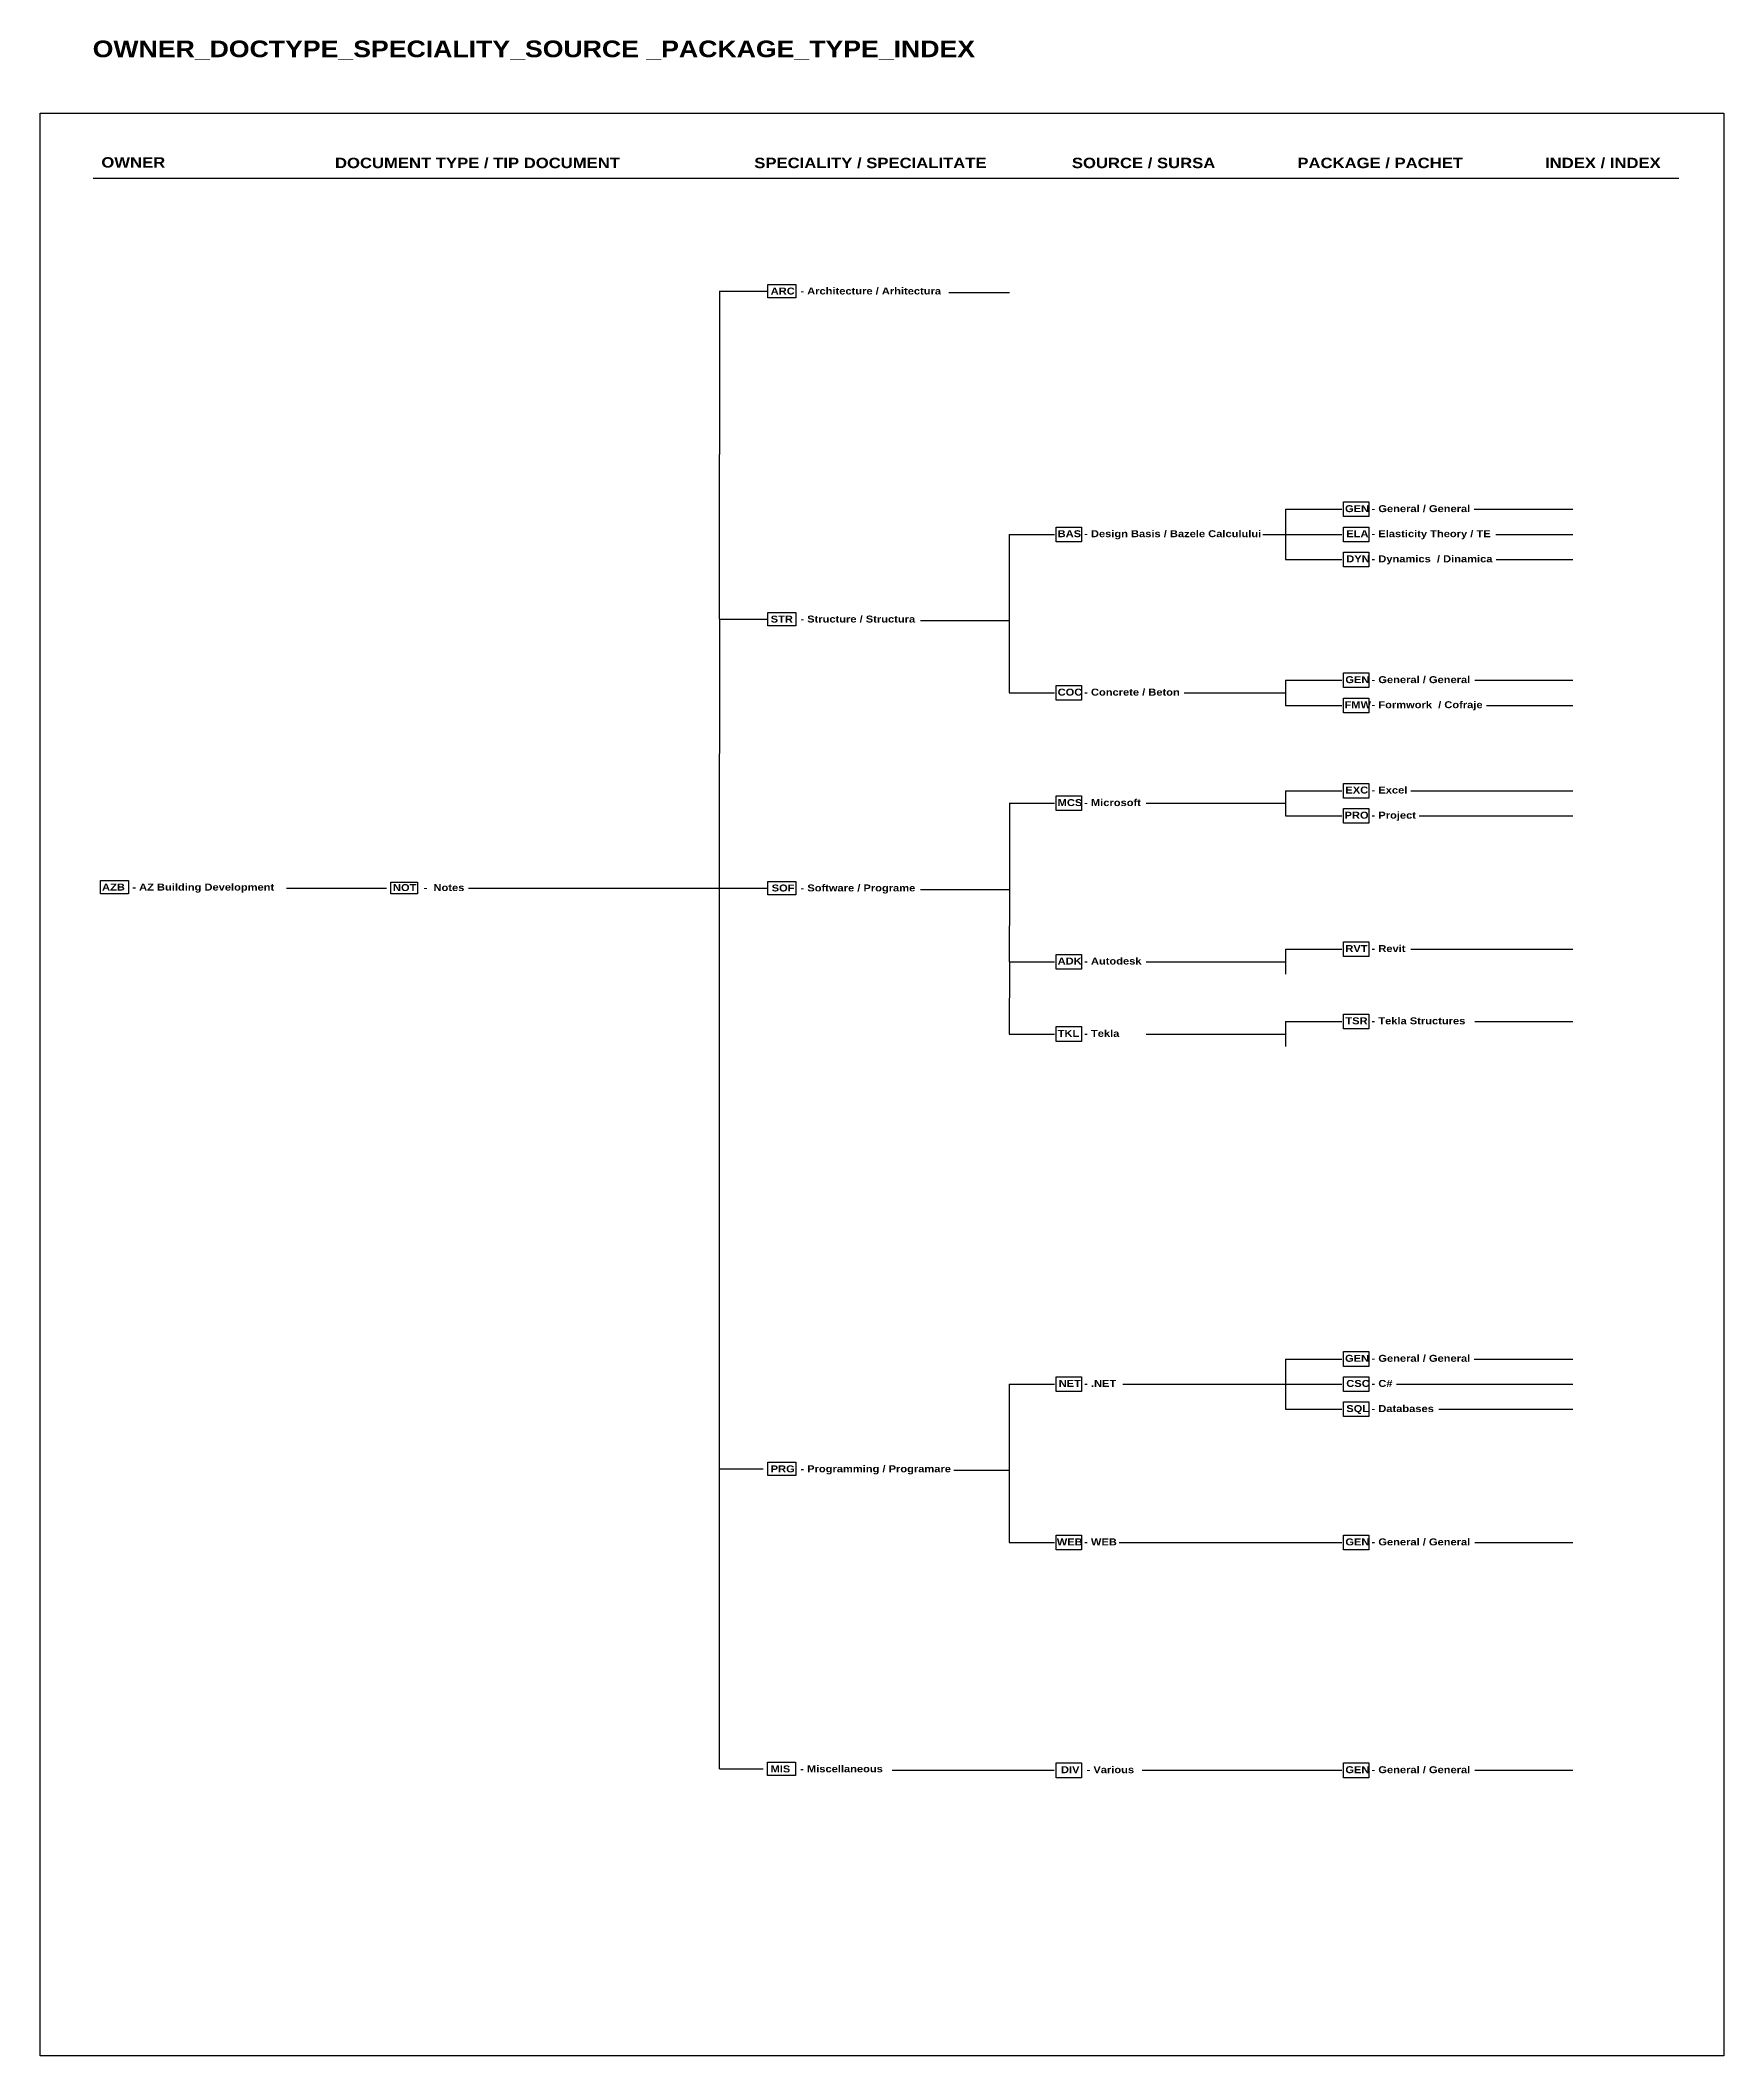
# Model space of a CAD drawing. Header units: metres. Extents: x 670 to 1407, y -2770 to -142.
# Drawn here: x 669.9 to 912.3, y -2770.4 to -2480.1 of the extents above; entities that cross this region are included whole.
import ezdxf

# ---------------------------------------------------------------- set-up
doc = ezdxf.new("R2010")
doc.units = ezdxf.units.M
doc.styles.add('Arial Black', font='ariblk.ttf')

msp = doc.modelspace()

# ---------------------------------------------------------------- linework, layer by layer
for points in [[(669.88, -2490.61), (912.33, -2490.61), (912.33, -2770.37), (669.88, -2770.37)], [(774.64, -2515.26), (778.68, -2515.26), (778.68, -2517.17), (774.64, -2517.17)], [(857.58, -2546.58), (861.24, -2546.58), (861.24, -2548.7), (857.58, -2548.7)], [(816.19, -2550.2), (819.85, -2550.2), (819.85, -2552.31), (816.19, -2552.31)], [(857.58, -2550.2), (861.24, -2550.2), (861.24, -2552.31), (857.58, -2552.31)], [(857.58, -2553.81), (861.24, -2553.81), (861.24, -2555.93), (857.58, -2555.93)], [(774.64, -2562.51), (778.68, -2562.51), (778.68, -2564.42), (774.64, -2564.42)], [(857.58, -2571.21), (861.24, -2571.21), (861.24, -2573.33), (857.58, -2573.33)], [(816.19, -2573.02), (819.85, -2573.02), (819.85, -2575.14), (816.19, -2575.14)], [(857.58, -2574.83), (861.24, -2574.83), (861.24, -2576.95), (857.58, -2576.95)], [(816.19, -2588.93), (819.85, -2588.93), (819.85, -2591.05), (816.19, -2591.05)], [(857.58, -2587.12), (861.24, -2587.12), (861.24, -2589.24), (857.58, -2589.24)], [(857.58, -2590.74), (861.24, -2590.74), (861.24, -2592.85), (857.58, -2592.85)], [(678.53, -2601.1), (682.57, -2601.1), (682.57, -2603.01), (678.53, -2603.01)], [(720.37, -2601.34), (724.22, -2601.34), (724.22, -2603.04), (720.37, -2603.04)], [(774.66, -2601.24), (778.7, -2601.24), (778.7, -2603.15), (774.66, -2603.15)], [(816.19, -2611.75), (819.85, -2611.75), (819.85, -2613.87), (816.19, -2613.87)], [(857.58, -2609.94), (861.24, -2609.94), (861.24, -2612.06), (857.58, -2612.06)], [(857.58, -2620.35), (861.24, -2620.35), (861.24, -2622.47), (857.58, -2622.47)], [(816.19, -2622.16), (819.85, -2622.16), (819.85, -2624.28), (816.19, -2624.28)], [(857.58, -2668.97), (861.24, -2668.97), (861.24, -2671.09), (857.58, -2671.09)], [(816.19, -2672.59), (819.85, -2672.59), (819.85, -2674.7), (816.19, -2674.7)], [(857.58, -2672.59), (861.24, -2672.59), (861.24, -2674.7), (857.58, -2674.7)], [(857.58, -2676.2), (861.24, -2676.2), (861.24, -2678.32), (857.58, -2678.32)], [(774.64, -2684.89), (778.68, -2684.89), (778.68, -2686.81), (774.64, -2686.81)], [(816.19, -2695.41), (819.85, -2695.41), (819.85, -2697.53), (816.19, -2697.53)], [(857.58, -2695.41), (861.24, -2695.41), (861.24, -2697.53), (857.58, -2697.53)], [(774.62, -2728.11), (778.66, -2728.11), (778.66, -2730.02), (774.62, -2730.02)], [(816.19, -2728.21), (819.85, -2728.21), (819.85, -2730.33), (816.19, -2730.33)], [(857.58, -2728.21), (861.24, -2728.21), (861.24, -2730.33), (857.58, -2730.33)]]:
    msp.add_lwpolyline(points, close=True)
at = {"color": 8}
for points in [[(677.49, -2499.94), (905.85, -2499.94)], [(767.7, -2516.21), (767.68, -2539.73)], [(767.7, -2516.21), (774.64, -2516.21)], [(800.74, -2516.42), (809.48, -2516.42)], [(767.67, -2539.73), (767.65, -2563.46)], [(849.22, -2547.64), (857.33, -2547.64)], [(849.22, -2547.64), (849.22, -2551.26)], [(876.41, -2547.64), (890.61, -2547.64)], [(809.43, -2551.26), (815.94, -2551.26)], [(809.43, -2551.26), (809.43, -2574.08)], [(845.96, -2551.26), (849.22, -2551.26)], [(849.22, -2551.26), (857.33, -2551.26)], [(849.22, -2551.26), (849.22, -2554.87)], [(879.51, -2551.26), (890.61, -2551.26)], [(849.22, -2554.87), (857.33, -2554.87)], [(879.58, -2554.87), (890.61, -2554.87)], [(767.7, -2563.46), (767.67, -2602.19)], [(767.7, -2563.46), (774.64, -2563.46)], [(796.65, -2563.67), (809.43, -2563.67)], [(809.43, -2574.08), (815.94, -2574.08)], [(834.62, -2574.08), (849.22, -2574.08)], [(849.22, -2572.27), (857.33, -2572.27)], [(849.22, -2572.27), (849.22, -2575.89)], [(876.5, -2572.27), (890.61, -2572.27)], [(849.22, -2575.89), (857.33, -2575.89)], [(878.19, -2575.89), (890.61, -2575.89)], [(849.22, -2588.18), (857.33, -2588.18)], [(849.22, -2588.18), (849.22, -2591.8)], [(867.25, -2588.18), (890.61, -2588.18)], [(809.43, -2589.99), (815.94, -2589.99)], [(809.48, -2589.99), (809.46, -2602.4)], [(829.17, -2589.99), (849.22, -2589.99)], [(849.22, -2591.8), (857.33, -2591.8)], [(868.49, -2591.8), (890.61, -2591.8)], [(705.33, -2602.19), (719.73, -2602.19)], [(731.56, -2602.19), (767.67, -2602.19)], [(767.67, -2602.19), (767.65, -2685.85)], [(767.72, -2602.19), (774.66, -2602.19)], [(796.67, -2602.4), (809.46, -2602.4)], [(809.46, -2602.4), (809.43, -2612.81)], [(849.22, -2611), (857.33, -2611)], [(849.22, -2611), (849.22, -2614.62)], [(867.25, -2611), (890.61, -2611)], [(809.43, -2612.81), (815.94, -2612.81)], [(809.46, -2612.81), (809.43, -2623.22)], [(829.17, -2612.81), (849.22, -2612.81)], [(809.43, -2623.22), (815.94, -2623.22)], [(829.17, -2623.22), (849.22, -2623.22)], [(849.22, -2621.41), (857.33, -2621.41)], [(849.22, -2621.41), (849.22, -2625.03)], [(876.51, -2621.41), (890.61, -2621.41)], [(849.22, -2670.03), (857.33, -2670.03)], [(849.22, -2670.03), (849.22, -2673.64)], [(876.41, -2670.03), (890.61, -2670.03)], [(809.43, -2673.64), (815.94, -2673.64)], [(809.43, -2673.64), (809.43, -2696.47)], [(825.79, -2673.64), (849.22, -2673.64)], [(849.22, -2673.64), (857.33, -2673.64)], [(849.22, -2673.64), (849.22, -2677.26)], [(865.21, -2673.64), (890.61, -2673.64)], [(849.22, -2677.26), (857.33, -2677.26)], [(871.32, -2677.26), (890.61, -2677.26)], [(767.65, -2685.85), (767.63, -2729.07)], [(767.7, -2685.85), (774.01, -2685.85)], [(801.44, -2686.06), (809.43, -2686.06)], [(809.43, -2696.47), (815.94, -2696.47)], [(825.24, -2696.47), (857.33, -2696.47)], [(876.5, -2696.47), (890.61, -2696.47)], [(767.68, -2729.07), (773.99, -2729.07)], [(792.59, -2729.27), (815.92, -2729.27)], [(828.55, -2729.27), (857.33, -2729.27)], [(876.5, -2729.27), (890.61, -2729.27)]]:
    msp.add_lwpolyline(points, dxfattribs=at)

# ---------------------------------------------------------------- texts
at = {"attachment_point": 1, "style": 'Arial Black'}
for s, width, heights, insert, char_height in [('OWNER_DOCTYPE_SPECIALITY_SOURCE _PACKAGE_TYPE_INDEX  ', 139.7027, [1.31], (677.42, -2480.13), 2.4), ('OWNER', 23.5503, [0], (678.67, -2496.93), 1.5), ('DOCUMENT TYPE / TIP DOCUMENT', 41.4371, [0], (712.32, -2497.01), 1.5), ('SPECIALITY / SPECIALITATE', 36.409, [0], (772.71, -2497.01), 1.5), ('SOURCE / SURSA', 23.1906, [0], (818.45, -2497.01), 1.5), ('PACKAGE / PACHET', 32.3155, [0], (850.93, -2497.01), 1.5), ('INDEX / INDEX', 32.5802, [0], (886.6, -2497.01), 1.5), ('ARC ', 3.606, [0], (775.07, -2515.71), 1), ('- Architecture / Arhitectura', 22.9283, [0], (779.35, -2515.7), 1), ('GEN', 3.182, [0], (857.79, -2547.05), 1), ('- General / General', 21.4189, [0], (861.61, -2547.05), 1), ('BAS  ', 3.182, [0], (816.4, -2550.66), 1), ('- Design Basis / Bazele Calculului', 28.0569, [0], (820.22, -2550.66), 1), ('ELA ', 3.182, [0], (857.97, -2550.66), 1), ('- Elasticity Theory / TE', 21.4189, [0], (861.61, -2550.66), 1), ('DYN ', 3.182, [0], (857.97, -2554.28), 1), ('- Dynamics  / Dinamica', 21.4189, [0], (861.61, -2554.28), 1), ('STR ', 3.606, [0], (775.07, -2562.96), 1), ('- Structure / Structura', 22.9283, [0], (779.35, -2562.95), 1), ('GEN ', 3.182, [0], (857.84, -2571.68), 1), ('- General / General', 21.4189, [0], (861.61, -2571.68), 1), ('COC  ', 3.182, [0], (816.4, -2573.48), 1), ('- Concrete / Beton', 21.4189, [0], (820.22, -2573.48), 1), ('FMW ', 3.1142, [0], (857.72, -2575.29), 1), ('- Formwork  / Cofraje', 21.4189, [0], (861.61, -2575.29), 1), ('EXC', 3.182, [0], (857.84, -2587.58), 1), ('- Excel', 21.4189, [0], (861.61, -2587.58), 1), ('MCS  ', 3.182, [0], (816.4, -2589.39), 1), ('- Microsoft', 28.0569, [0], (820.22, -2589.39), 1), ('PRO', 3.1142, [0], (857.72, -2591.2), 1), ('- Project', 21.4189, [0], (861.61, -2591.2), 1), ('AZB ', 27.2427, [0], (678.77, -2601.56), 1), ('- AZ Building Development', 27.2427, [0], (683.13, -2601.56), 1), ('NOT  ', 3.6133, [0], (720.67, -2601.63), 1), ('-  Notes', 17.8363, [0], (725.09, -2601.63), 1), ('SOF ', 3.606, [0], (775.21, -2601.69), 1), ('- Software / Programe', 22.9283, [0], (779.37, -2601.68), 1), ('ADK  ', 3.0881, [0], (816.4, -2612.21), 1), ('- Autodesk', 21.4189, [0], (820.22, -2612.21), 1), ('RVT', 3.182, [0], (857.84, -2610.41), 1), ('- Revit', 21.4189, [0], (861.61, -2610.41), 1), ('TSR', 3.182, [0], (857.84, -2620.82), 1), ('- Tekla Structures', 21.4189, [0], (861.61, -2620.82), 1), ('TKL  ', 3.0881, [0], (816.4, -2622.63), 1), ('- Tekla', 21.4189, [0], (820.22, -2622.63), 1), ('GEN', 3.182, [0], (857.79, -2669.43), 1), ('- General / General', 21.4189, [0], (861.61, -2669.43), 1), ('NET', 3.182, [0], (816.55, -2673.05), 1), ('- .NET', 5.515, [0], (820.22, -2673.05), 1), ('CSC', 3.182, [0], (857.97, -2673.05), 1), ('- C#', 21.4189, [0], (861.61, -2673.05), 1), ('SQL', 3.182, [0], (857.97, -2676.67), 1), ('- Databases', 21.4189, [0], (861.61, -2676.67), 1), ('PRG ', 3.606, [0], (775.07, -2685.35), 1), ('- Programming / Programare', 22.9283, [0.914], (779.35, -2685.34), 1), ('WEB  ', 3.182, [0], (816.28, -2695.87), 1), ('- WEB', 21.4189, [0], (820.22, -2695.87), 1), ('GEN ', 3.182, [0], (857.84, -2695.87), 1), ('- General / General', 21.4189, [0], (861.61, -2695.87), 1), ('MIS ', 3.606, [0], (775.05, -2728.57), 1), ('- Miscellaneous', 22.9283, [0.914], (779.32, -2728.55), 1), ('DIV', 3.182, [0], (816.88, -2728.68), 1), ('- Various', 21.4189, [0], (820.57, -2728.68), 1), ('GEN ', 3.182, [0], (857.84, -2728.68), 1), ('- General / General', 21.4189, [0], (861.61, -2728.68), 1)]:
    msp.add_mtext_dynamic_manual_height_columns(s, width=width, gutter_width=1, heights=heights, dxfattribs=dict(at, insert=insert, char_height=char_height))

doc.saveas('drawing.dxf')
